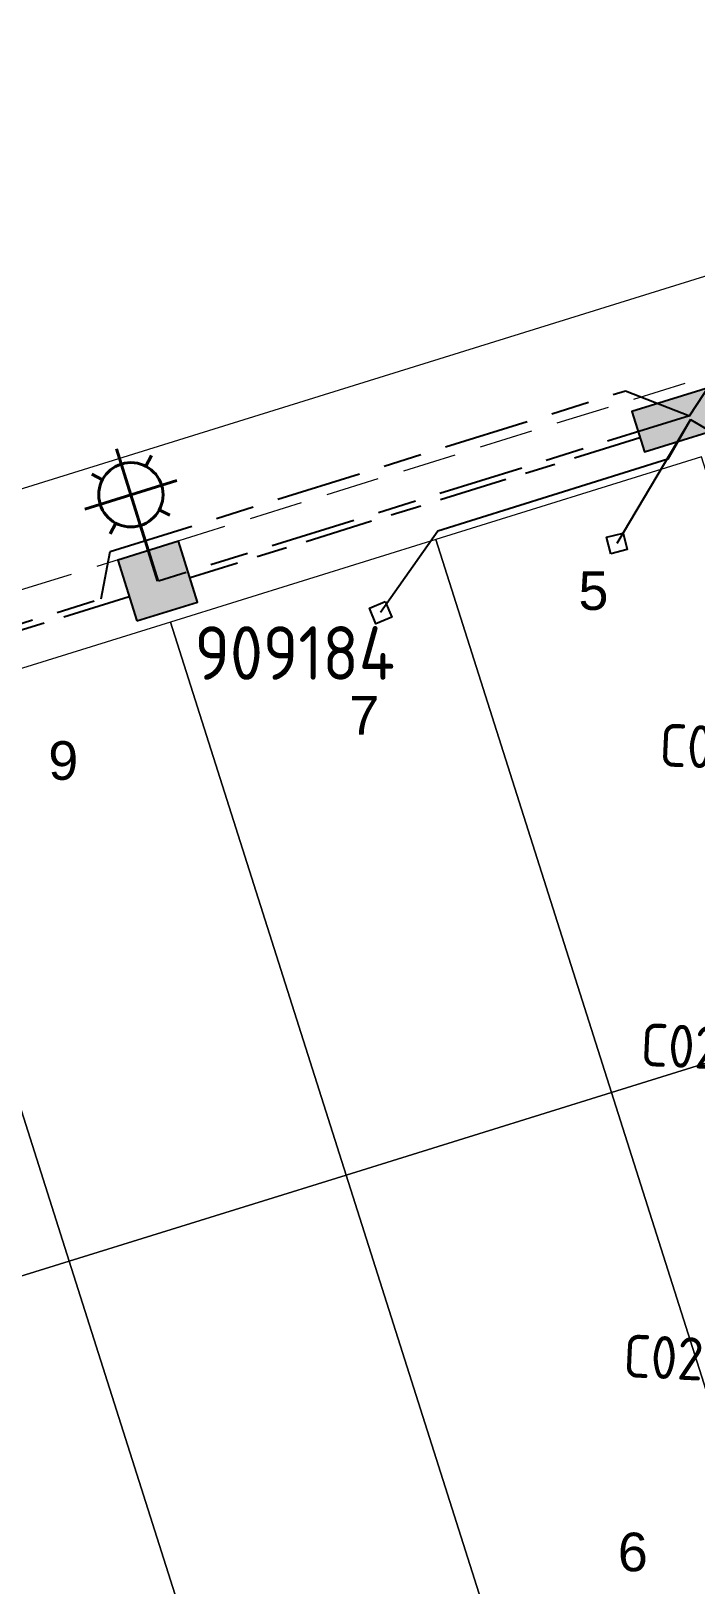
# Model space of a CAD drawing. Header units: metres. Extents: x 305887 to 307188, y 6269913 to 6270847.
# Drawn here: x 306503.2 to 306534.3, y 6270480.8 to 6270553.3 of the extents above; entities that cross this region are included whole.
import ezdxf
from ezdxf.enums import TextEntityAlignment as Align

# ---------------------------------------------------------------- set-up
doc = ezdxf.new("R2010")
doc.units = ezdxf.units.M
for name, pattern in [('A', [0]), ('Cable Exist UG', [8.2, 4, -1.2, 1.8, -1.2]), ('CENTERX2', [4, 2.5, -0.5, 0.5, -0.5]), ('DASHED', [0.75, 0.5, -0.25])]:
    doc.linetypes.add(name, pattern=pattern)
doc.layers.get('0').update_dxf_attribs({"color": 6})
doc.layers.add('Cadastre Land Parcels_SP_EXT', color=9, linetype='Continuous', lineweight=5)
for name, color, linetype in [('Equip_HV_EXT', 7, 'Continuous'), ('Equip_SP_SL_EXT', 7, 'Continuous'), ('Mains_LV_EXT', 7, 'Continuous'), ('Mains_LV_SL_EXT', 7, 'Continuous'), ('Services_SP_EXT', 7, 'Continuous'), ('SupportsUG_SP_LV_EXT', 7, 'Continuous'), ('SupportsUG_SP_LV_SL_EXT', 7, 'Continuous'), ('UG_Details_SP_MISC', 7, 'Continuous')]:
    doc.layers.add(name, color=color, linetype=linetype)
doc.styles.add('COLUMN_LABEL', font='arial.ttf')
doc.styles.add('iecARIAL', font='arial.ttf', dxfattribs={"height": 2})
doc.styles.add('iecISOCP', font='isocp.shx')
doc.styles.add('IESYMBOL1', font='isocp.shx')
doc.styles.add('POLE_LABEL', font='arial.ttf')
doc.styles.get("Standard").update_dxf_attribs({"font": 'arial.ttf'})
doc.styles.add('SWG_LABEL', font='arial.ttf')
doc.styles.add('SWITCH_LABEL', font='arial.ttf', dxfattribs={"height": 2.5})

# ---------------------------------------------------------------- blocks, each defined once
blk = doc.blocks.new('COLUMN_EXT')
blk.add_hatch(color=256).paths.add_polyline_path([(-1.485, 1.485), (-1.485, -1.485), (1.485, -1.485), (1.485, 1.485)])
blk.add_lwpolyline([(-1.485, -1.485), (1.485, -1.485), (1.485, 1.485), (-1.485, 1.485)], close=True)
for tag, height, style, flags, p in [('ASSET_NUM', 2.5, 'COLUMN_LABEL', 8, (2, 2)), ('STRUCTURE_PLANT_NUMBER', 0.2, 'POLE_LABEL', 9, (1.813, 0.031)), ('STREET_CODE', 0.2, 'COLUMN_LABEL', 9, (1.813, -0.2))]:
    blk.add_attdef(tag, text='', height=height, dxfattribs=dict(style=style, flags=flags)).set_placement(p, align=Align.MIDDLE_LEFT)
at = {"flags": 9}
for tag, p in [('OWNED_BY', (1.813, -0.6)), ('STATE', (1.813, -0.8)), ('COLUMN_TYPE', (1.813, -0.4)), ('USAGE', (1.813, -1)), ('LEGEND', (1.813, -1.2)), ('LOCATION', (1.813, -1.4)), ('STREETNAME', (1.813, -1.6)), ('SUBURB', (1.813, -1.8)), ('NOTES', (1.813, -2))]:
    blk.add_attdef(tag, text='', height=0.2, dxfattribs=at).set_placement(p, align=Align.MIDDLE_LEFT)
at = {"flags": 1}
blk.add_attdef('Z', (1.813, -2.351), '', height=0.2, dxfattribs=at)
blk = doc.blocks.new('PILLAR_EXT')
blk.add_hatch(color=256).paths.add_polyline_path([(-2.475, 0.99), (-2.475, -0.99), (2.475, -0.99), (2.475, 0.99)])
blk.add_lwpolyline([(-2.475, -0.99), (2.475, -0.99), (2.475, 0.99), (-2.475, 0.99)], close=True)
at = {"style": 'iecARIAL', "flags": 8}
blk.add_attdef('ASSET_NUM', (1.5, 3.5), '', height=2.5, dxfattribs=at)
for tag, p, flags in [('OWNED_BY', (0, -0.2), 9), ('STATE', (0, -0.4), 9), ('SUPPORT_TYPE', (0, -0.6), 9), ('USAGE', (0, -0.8), 9), ('LEGEND', (0, -1), 9), ('LOCATION', (0, -1.2), 9), ('NOTES', (0, -1.4), 9), ('PARENT', (0, -1.6), 9), ('STREETNAME', (0, -1.8), 9), ('SUBURB', (0, -2), 1)]:
    blk.add_attdef(tag, p, '', height=0.2, dxfattribs=dict(flags=flags))
blk = doc.blocks.new('SL_LANTERN_EXT')
at = {"lineweight": 40}
for p, q in [((0, 1.968), (0, 6.468)), ((-1.459, 5.676), (-1.061, 5.278)), ((1.458, 5.676), (1.06, 5.278)), ((-2.25, 4.218), (2.25, 4.218)), ((-1.459, 2.759), (-1.061, 3.157)), ((1.458, 2.759), (1.06, 3.157)), ((0, 0), (0, 2.721))]:
    blk.add_line(p, q, dxfattribs=at)
blk.add_circle((0, 4.218), 1.5, dxfattribs=at)
at = {"style": 'iecARIAL', "flags": 8}
blk.add_attdef('ASSET_NUM', (1.5, 1.5), '', height=2.5, dxfattribs=at)
for tag, p, height, flags in [('CONSTRUCTED_VOLTAGE', (0.981, -0.653), 0.2, 9), ('CONTROL_TYPE', (0.981, -0.853), 0.2, 9), ('OPERATING_VOLTAGE', (0.981, -1.653), 0.2, 9), ('LANTERN_PURPOSE', (0.981, -1.053), 0.2, 9), ('LANTERN_TYPE', (0.981, -1.253), 0.2, 9), ('NO_PHASES', (0.981, -1.453), 0.2, 9), ('LNUMBER', (2.181, -3.253), 2.5, 8), ('ORIENTATION', (0.981, -1.853), 0.2, 9), ('OWNED_BY', (0.981, -2.053), 0.2, 9), ('STATE', (0.981, -2.253), 0.2, 9), ('CEXIST', (0.981, -2.653), 0.2, 9), ('CNEW', (0.981, -2.853), 0.2, 9), ('CNUMBER', (0.981, -3.053), 0.2, 9), ('USAGE', (0.981, -2.453), 0.2, 9), ('CREMOVE', (0.981, -3.253), 0.2, 9), ('CREPLACE', (0.981, -3.453), 0.2, 9), ('LKINGHEIGHT', (0.981, -3.653), 0.2, 9), ('LBRACKET', (0.981, -3.853), 0.2, 9), ('LBRACKETVOCAB', (0.981, -4.053), 0.2, 9), ('LCATEGORY', (0.981, -4.253), 0.2, 9), ('LCHARGE1', (0.981, -4.453), 0.2, 9), ('LCHARGE1PERCENT', (0.981, -4.653), 0.2, 9), ('LCHARGE2', (0.981, -4.853), 0.2, 9), ('LCHARGE2PERCENT', (0.981, -5.053), 0.2, 9), ('LCHARGE3', (0.981, -5.253), 0.2, 9), ('LCHARGE3PERCENT', (0.981, -5.453), 0.2, 9), ('LEXIST', (0.981, -5.653), 0.2, 9), ('LLAMP', (0.981, -5.853), 0.2, 9), ('LLAMPVOCAB', (0.981, -6.053), 0.2, 9), ('LMAST', (0.981, -6.253), 0.2, 9), ('LMASTVOCAB', (0.981, -6.453), 0.2, 9), ('LNEW', (0.981, -6.653), 0.2, 9), ('LANTNUMBER', (0.981, -6.853), 0.2, 9), ('LOUTREACH', (0.981, -7.253), 0.2, 9), ('LOUTREACHVOCAB', (0.981, -7.453), 0.2, 9), ('LRATECODE', (0.981, -7.653), 0.2, 9), ('LREMOVE', (0.981, -7.853), 0.2, 9), ('LREPLACE', (0.981, -8.053), 0.2, 9), ('LTYPE', (0.981, -8.253), 0.2, 9), ('LTYPEVOCAB', (0.981, -8.453), 0.2, 9), ('LEGEND', (0.981, -8.653), 0.2, 9), ('LOCATION', (0.981, -8.853), 0.2, 9), ('STREETNAME', (0.981, -9.253), 0.2, 9), ('SUBURB', (0.981, -9.453), 0.2, 1), ('NOTES', (0.981, -9.053), 0.2, 9)]:
    blk.add_attdef(tag, p, '', height=height, dxfattribs=dict(flags=flags))
blk = doc.blocks.new('CCP_EXT')
at = {"flags": 9}
for tag, p in [('USAGE', (0, -1.2)), ('LEGEND', (0, -1.4)), ('STATE', (0, -1.8)), ('LIFE_SUPPORT', (0, -1.6)), ('NOTES', (0, -2))]:
    blk.add_attdef(tag, text='', height=0.2, dxfattribs=at).set_placement(p, align=Align.MIDDLE_LEFT)
blk.add_wipeout([(0, 0.566), (0.566, 0), (0, -0.566), (-0.566, 0)])
blk.add_lwpolyline([(-0.566, 0), (0, 0.566), (0.566, 0), (0, -0.566), (-0.566, 0)])
at = {"flags": 1}
blk.add_attdef('Z', (0, 0), '', height=0.2, dxfattribs=at)
at = {"flags": 9}
for tag, p in [('CCP_TYPE', (0, 0)), ('OPERATING_VOLTAGE', (0, -0.6)), ('ORIENTATION', (0, -0.8)), ('CONSTRUCTED_VOLTAGE', (0, -0.2)), ('NO_PHASES', (0, -0.4)), ('OWNED_BY', (0, -1))]:
    blk.add_attdef(tag, text='', height=0.2, dxfattribs=at).set_placement(p, align=Align.MIDDLE_LEFT)
blk = doc.blocks.new('SWG_SIE_TRF_NOES_NEW')
for p, q in [((7.008, 0.801), (2.793, 1.949)), ((14.679, 0), (20.536, -0.004))]:
    blk.add_line(p, q)
at = {"linetype": 'DASHED'}
blk.add_lwpolyline([(4.901, 1.375), (4.901, 4.638), (12.609, 4.638)], dxfattribs=at)
for points in [[(2.2, 0.011), (1.2, 0.011)], [(19.536, -0.753), (20.536, -0.004), (19.536, 0.747)], [(7.8, 0), (9.453, 0)]]:
    blk.add_lwpolyline(points)
for points in [[(2.998, -0.79, 1), (3.002, 0.81, 1)], [(6.998, -0.798, 1), (7.002, 0.801, 1)]]:
    blk.add_lwpolyline(points, format="xyb", close=True)
at = {"flags": 1}
blk.add_attdef('Z', (0, 0), '', height=0.2, dxfattribs=at)
at = {"style": 'SWITCH_LABEL', "flags": 9}
blk.add_attdef('STREET_CODE', text='', height=0.2, dxfattribs=at).set_placement((0, -0.2), align=Align.MIDDLE_LEFT)
at = {"flags": 9}
for tag, p in [('ORIENTATION', (0, -0.4)), ('SUBURB', (0, -1)), ('USAGE', (0, -0.8)), ('PARENT', (0, -0.6)), ('STREETNAME', (0, -1.2)), ('OWNED_BY', (0.004, -1.886)), ('LOCATION', (0, -1.4)), ('NOTES', (0, -1.6)), ('OPERATED_BY', (-0.002, -2.108)), ('MAINTAINED_BY', (-0.003, -2.315))]:
    blk.add_attdef(tag, text='', height=0.2, dxfattribs=at).set_placement(p, align=Align.MIDDLE_LEFT)
blk = doc.blocks.new('SWG_FUSE_NEW')
for points in [[(1.151, 0.718), (4.044, -0.706)], [(1.16, -0.715), (4.044, 0.727)]]:
    blk.add_lwpolyline(points)
for centre in [(0.8, -0.001), (4.4, 0.01)]:
    blk.add_circle(centre, 0.8)
blk = doc.blocks.new('SWG_SIE_TRF_NEW')
at = {"linetype": 'CENTERX2'}
blk.add_blockref('SWG_SIE_TRF_NOES_NEW', (0, 0), dxfattribs=at)
at = {"linetype": 'CENTERX2', "rotation": 180}
blk.add_blockref('SWG_FUSE_NEW', (14.679, 0), dxfattribs=at)
at = {"style": 'IESYMBOL1'}
blk.add_text('TRF', height=2.5, rotation=89.98256, dxfattribs=at).set_placement((22.515, -0.055), align=Align.MIDDLE_CENTER)
blk = doc.blocks.new('SWG_SIE_SU_NEW')
blk.add_line((5.808, 0.79), (1.594, 1.938))
at = {"linetype": 'A', "lineweight": 0}
for p, q in [((7.981, 0.347), (7.98, -0.368)), ((8.18, -0.584), (8.181, 0.562)), ((8.381, 0.659), (8.379, -0.682)), ((8.579, -0.712), (8.581, 0.688)), ((8.781, 0.659), (8.779, -0.683)), ((8.98, -0.588), (8.981, 0.564)), ((9.181, 0.351), (9.18, -0.376))]:
    blk.add_line(p, q, dxfattribs=at)
at = {"linetype": 'DASHED'}
blk.add_lwpolyline([(3.701, 1.364), (3.701, 4.733), (7.222, 4.733)], dxfattribs=at)
for points in [[(1, 0), (0, 0)], [(6.6, -0.012), (10.1, -0.012)]]:
    blk.add_lwpolyline(points)
for points in [[(1.798, -0.802, 1), (1.802, 0.798, 1)], [(5.798, -0.81, 1), (5.802, 0.79, 1)]]:
    blk.add_lwpolyline(points, format="xyb", close=True)
at = {"linetype": 'A', "lineweight": 0}
blk.add_circle((8.582, -0.012), 0.7, dxfattribs=at)
at = {"style": 'SWG_LABEL', "flags": 8}
blk.add_attdef('ASSET_NUM', text='', height=2.5, rotation=179.95437, dxfattribs=at).set_placement((-2.4, 0.012), align=Align.MIDDLE_LEFT)
at = {"flags": 1}
blk.add_attdef('Z', (0, 0), '', height=0.2, dxfattribs=at)
at = {"style": 'SWITCH_LABEL', "flags": 9}
blk.add_attdef('STREET_CODE', text='', height=0.2, dxfattribs=at).set_placement((0, 0), align=Align.MIDDLE_LEFT)
at = {"flags": 9}
for tag, p in [('ORIENTATION', (0, -0.2)), ('SUBURB', (0, -0.8)), ('STREETNAME', (0, -1)), ('USAGE', (0, -0.6)), ('PARENT', (0, -0.4)), ('OPERATED_BY', (-0.013, -1.84)), ('OWNED_BY', (-0.007, -1.617)), ('LOCATION', (0, -1.2)), ('NOTES', (0, -1.4)), ('MAINTAINED_BY', (-0.015, -2.047))]:
    blk.add_attdef(tag, text='', height=0.2, dxfattribs=at).set_placement(p, align=Align.MIDDLE_LEFT)

msp = doc.modelspace()

# ---------------------------------------------------------------- linework, layer by layer
at = {"layer": 'Cadastre Land Parcels_SP_EXT', "linetype": 'Continuous'}
for points in [[(306440.641, 6270710.348), (306496.984, 6270530.197), (306569.08, 6270552.602), (306519.73, 6270711.948), (306506.864, 6270753.487), (306485.102, 6270823.753), (306475.985, 6270829.678), (306404.209, 6270826.879), (306427.629, 6270751.953), (306440.641, 6270710.348)], [(306542.71, 6270507.667), (306534.509, 6270533.472), (306522.112, 6270529.62), (306530.314, 6270503.818), (306542.71, 6270507.667)], [(306530.314, 6270503.818), (306522.112, 6270529.62), (306509.716, 6270525.769), (306517.917, 6270499.966), (306530.314, 6270503.818)], [(306517.917, 6270499.966), (306509.716, 6270525.769), (306496.789, 6270521.751), (306504.99, 6270495.949), (306517.917, 6270499.966)], [(306504.99, 6270495.949), (306496.789, 6270521.751), (306484.393, 6270517.9), (306492.594, 6270492.098), (306504.99, 6270495.949)], [(306550.917, 6270481.862), (306542.71, 6270507.667), (306530.314, 6270503.818), (306538.521, 6270478.01), (306550.917, 6270481.862)], [(306538.521, 6270478.01), (306530.314, 6270503.818), (306517.917, 6270499.966), (306526.125, 6270474.157), (306538.521, 6270478.01)], [(306526.125, 6270474.157), (306517.917, 6270499.966), (306504.99, 6270495.949), (306513.194, 6270470.146), (306526.125, 6270474.157)], [(306513.194, 6270470.146), (306504.99, 6270495.949), (306492.594, 6270492.098), (306500.78, 6270466.314), (306513.194, 6270470.146)]]:
    msp.add_lwpolyline(points, close=True, dxfattribs=at)
at = {"layer": 'Mains_LV_SL_EXT', "linetype": 'Cable Exist UG'}
msp.add_lwpolyline([(306533.946, 6270535.391), (306535.685, 6270538.026), (306535.685, 6270538.026), (306537.977, 6270538.738), (306540.48, 6270537.422), (306562.826, 6270544.365), (306562.826, 6270544.365)], dxfattribs=at)
at = {"layer": 'Services_SP_EXT'}
for points in [[(306534, 6270535.218), (306535.402, 6270534.396), (306535.402, 6270534.396), (306546.585, 6270537.995), (306552.202, 6270536.051)], [(306534, 6270535.218), (306540.61, 6270531.301)]]:
    msp.add_lwpolyline(points, dxfattribs=at)
at = {"layer": 'UG_Details_SP_MISC', "color": 7, "linetype": 'Cable Exist UG', "ltscale": 0.8}
msp.add_line((306507.795, 6270526.95), (306486.255, 6270520.257), dxfattribs=at)

# ---------------------------------------------------------------- block references
at = {"layer": 'Equip_HV_EXT', "linetype": 'CENTERX2'}
ref = msp.add_blockref('SWG_SIE_SU_NEW', (306541.37, 6270519.439), dxfattribs=dict(at, xscale=0.8, yscale=0.8, zscale=0.8, rotation=357.4565617244509))
ref.add_attrib('ASSET_NUM', 'C0221', dxfattribs={"layer": '0', "height": 2, "rotation": 177.41094, "style": 'iecISOCP', "text_generation_flag": 6}).set_placement((306532.552, 6270520.04), align=Align.MIDDLE_LEFT)
ref = msp.add_blockref('SWG_SIE_TRF_NEW', (306539.675, 6270505.746), dxfattribs=dict(at, xscale=0.8, yscale=0.8, zscale=0.8, rotation=357.4565617244509))
ref.add_attrib('ASSET_NUM', 'C0222', dxfattribs={"layer": '0', "height": 2, "rotation": 177.41094, "style": 'iecISOCP', "text_generation_flag": 6}).set_placement((306531.674, 6270506.058), align=Align.MIDDLE_LEFT)
ref = msp.add_blockref('SWG_SIE_SU_NEW', (306539.984, 6270491.072), dxfattribs=dict(at, xscale=0.8, yscale=0.8, zscale=0.8, rotation=357.4565617244509))
ref.add_attrib('ASSET_NUM', 'C0223', dxfattribs={"layer": '0', "height": 2, "rotation": 177.41094, "style": 'iecISOCP', "text_generation_flag": 6}).set_placement((306530.866, 6270491.537), align=Align.MIDDLE_LEFT)
at = {"layer": 'Equip_SP_SL_EXT', "rotation": 17.26350146313554}
msp.add_blockref('SL_LANTERN_EXT', (306509.123, 6270527.68), dxfattribs=at)
at = {"layer": 'SupportsUG_SP_LV_EXT'}
ref = msp.add_blockref('PILLAR_EXT', (306533.915, 6270535.382), dxfattribs=dict(at, rotation=197.2510830281142))
ref.add_attrib('ASSET_NUM', 'S135676', dxfattribs={"layer": '0', "height": 2.5, "style": 'iecISOCP'}).set_placement((306535.407, 6270532.255), align=Align.MIDDLE_LEFT)
at = {"layer": 'SupportsUG_SP_LV_SL_EXT'}
ref = msp.add_blockref('COLUMN_EXT', (306509.123, 6270527.68), dxfattribs=dict(at, rotation=17.23770355821249))
ref.add_attrib('ASSET_NUM', '909184', dxfattribs={"layer": '0', "height": 2.5, "style": 'iecISOCP'}).set_placement((306510.845, 6270525.573), align=Align.TOP_LEFT)

# ---------------------------------------------------------------- texts
at = {"layer": 'Cadastre Land Parcels_SP_EXT'}
for s, p in [('5', (306528.769, 6270526.332)), ('7', (306518.067, 6270520.518)), ('9', (306504.014, 6270518.408)), ('6', (306530.608, 6270481.476))]:
    msp.add_text(s, height=1.8, dxfattribs=at).set_placement(p)

# ---------------------------------------------------------------- next in the draw order: block references
at = {"layer": 'Services_SP_EXT'}
for p, rotation in [((306530.562, 6270529.436), 59.28378833851182), ((306519.529, 6270526.206), 247.6518918933715)]:
    msp.add_blockref('CCP_EXT', p, dxfattribs=dict(at, rotation=rotation))

# ---------------------------------------------------------------- next in the draw order: linework, layer by layer
at = {"layer": 'Mains_LV_EXT', "linetype": 'Cable Exist UG'}
msp.add_lwpolyline([(306483.803, 6270519.811), (306506.48, 6270526.858), (306506.898, 6270529.058), (306506.898, 6270529.058), (306506.898, 6270529.058), (306530.963, 6270536.563), (306533.946, 6270535.391)], dxfattribs=at)
at = {"layer": 'Mains_LV_SL_EXT', "linetype": 'Cable Exist UG'}
msp.add_lwpolyline([(306533.946, 6270535.391), (306509.154, 6270527.668)], dxfattribs=at)
at = {"layer": 'Services_SP_EXT'}
for points in [[(306534, 6270535.218), (306532.944, 6270533.361), (306532.944, 6270533.361), (306522.205, 6270530.01), (306519.529, 6270526.206)], [(306534, 6270535.218), (306530.562, 6270529.436)]]:
    msp.add_lwpolyline(points, dxfattribs=at)
at = {"layer": 'UG_Details_SP_MISC', "color": 8, "linetype": 'DASHED', "lineweight": 0, "ltscale": 5}
msp.add_line((306562.381, 6270545.798), (306445.332, 6270509.425), dxfattribs=at)
at = {"layer": 'UG_Details_SP_MISC', "color": 7, "linetype": 'Cable Exist UG', "ltscale": 0.8}
msp.add_line((306531.641, 6270534.361), (306510.631, 6270527.832), dxfattribs=at)

doc.saveas('drawing.dxf')
